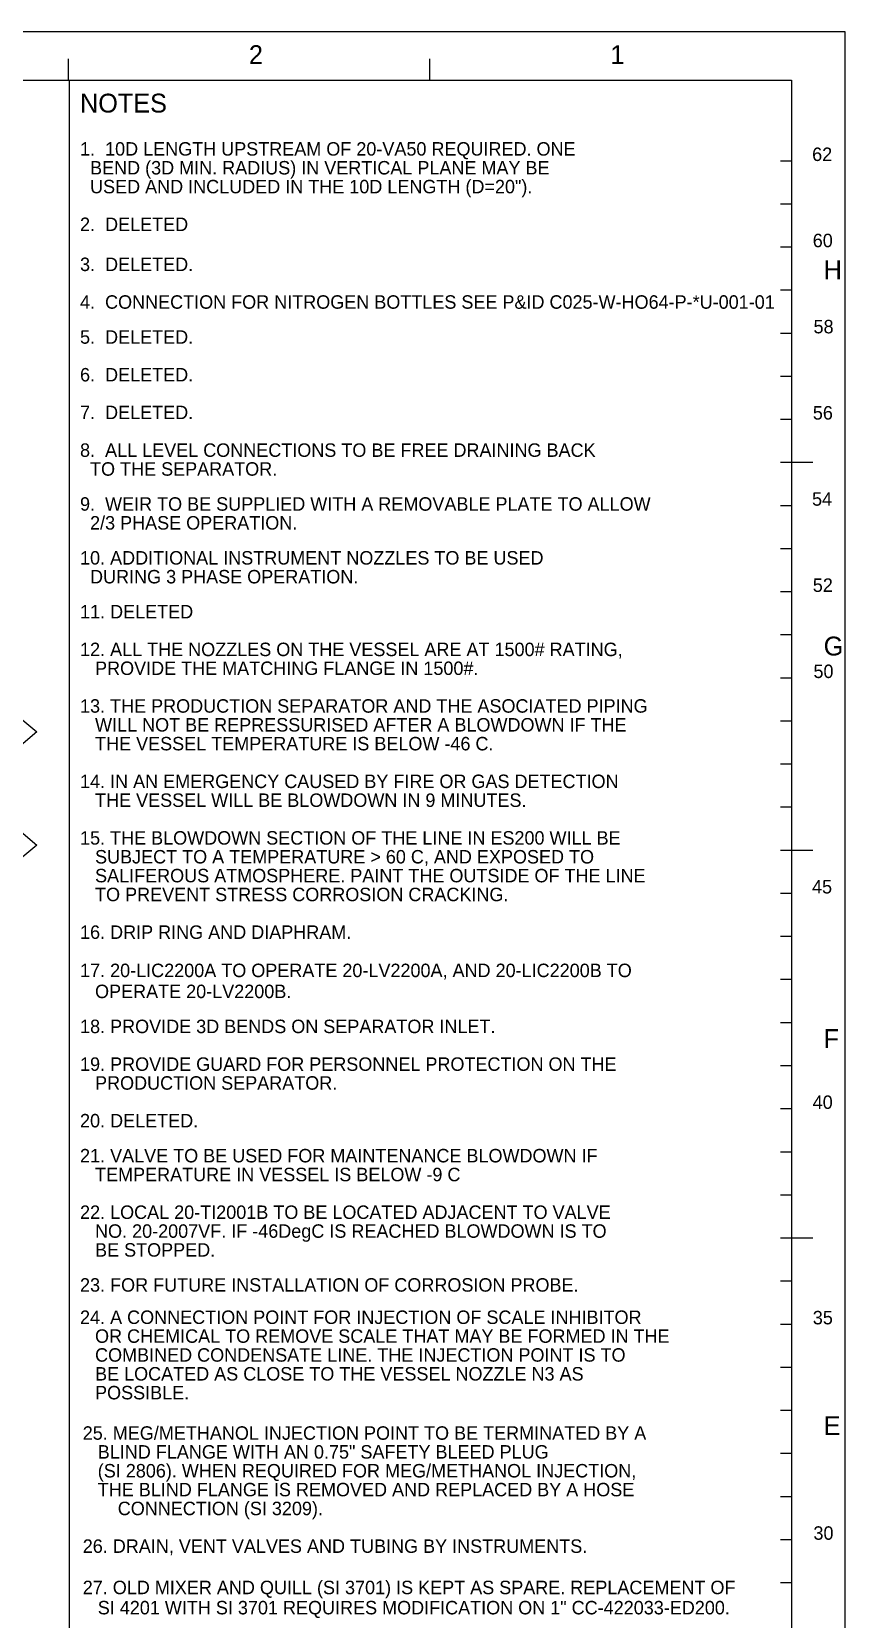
# Model space of a CAD drawing. Extents: x 0 to 840, y 0 to 594.
# Drawn here: x 689 to 840, y 299.2 to 594 of the extents above; entities that cross this region are included whole.
import ezdxf

# ---------------------------------------------------------------- set-up
doc = ezdxf.new("R2010")
doc.units = 0
for name, color, linetype in [('01-LIN-025-A', 7, 'Continuous'), ('15-LIN-025-PHAN', 7, 'Continuous'), ('35-TXT-025', 7, 'Continuous'), ('36-TXT-035', 7, 'Continuous'), ('39-TXT-100', 7, 'Continuous'), ('40-', 7, 'Continuous'), ('43-', 7, 'Continuous'), ('45-', 7, 'Continuous')]:
    doc.layers.add(name, color=color, linetype=linetype)

msp = doc.modelspace()

# ---------------------------------------------------------------- linework, layer by layer
at = {"layer": '01-LIN-025-A'}
for p, q in [((687, 466.5), (690, 464)), ((690, 464), (687, 461.5)), ((687, 445.5), (690, 443)), ((690, 443), (687, 440.5))]:
    msp.add_line(p, q, dxfattribs=at)
at = {"layer": '15-LIN-025-PHAN'}
msp.add_line((696, 585), (696, 70), dxfattribs=at)
at = {"layer": '43-'}
msp.add_lwpolyline([(0, 594), (0, 0), (840, 0), (840, 594)], close=True, dxfattribs=at)
for points in [[(695.8, 589), (695.8, 585)], [(762.88, 589), (762.88, 585)], [(830, 570), (828, 570)], [(830, 562), (828, 562)], [(830, 554), (828, 554)], [(830, 546), (828, 546)], [(830, 538), (828, 538)], [(830, 530), (828, 530)], [(830, 522), (828, 522)], [(830, 514), (828, 514)], [(834, 514), (830, 514)], [(830, 506), (828, 506)], [(830, 498), (828, 498)], [(830, 490), (828, 490)], [(830, 482), (828, 482)], [(830, 474), (828, 474)], [(830, 466), (828, 466)], [(830, 458), (828, 458)], [(830, 450), (828, 450)], [(830, 442), (828, 442)], [(834, 442), (830, 442)], [(830, 434), (828, 434)], [(830, 426), (828, 426)], [(830, 418), (828, 418)], [(830, 410), (828, 410)], [(830, 402), (828, 402)], [(830, 394), (828, 394)], [(830, 386), (828, 386)], [(830, 378), (828, 378)], [(830, 370), (828, 370)], [(834, 370), (830, 370)], [(830, 362), (828, 362)], [(830, 354), (828, 354)], [(830, 346), (828, 346)], [(830, 338), (828, 338)], [(830, 330), (828, 330)], [(830, 322), (828, 322)], [(830, 314), (828, 314)], [(830, 306), (828, 306)]]:
    msp.add_lwpolyline(points, dxfattribs=at)
at = {"layer": '45-'}
msp.add_lwpolyline([(25, 585), (830, 585), (830, 10), (25, 10)], close=True, dxfattribs=at)

# ---------------------------------------------------------------- texts
at = {"layer": '35-TXT-025'}
for s, p in [('1.  10D LENGTH UPSTREAM OF 20-VA50 REQUIRED. ONE', (698, 571)), ('  BEND (3D MIN. RADIUS) IN VERTICAL PLANE MAY BE', (698, 567.5)), ('  USED AND INCLUDED IN THE 10D LENGTH (D=20").', (698, 564)), ('2.  DELETED', (698, 557)), ('3.  DELETED.', (698, 549.57)), ('4.  CONNECTION FOR NITROGEN BOTTLES SEE P&ID C025-W-HO64-P-*U-001-01', (698, 542.57)), ('5.  DELETED.', (698, 536.07)), ('6.  DELETED.', (698, 529.07)), ('7.  DELETED.', (698, 522.07)), ('8.  ALL LEVEL CONNECTIONS TO BE FREE DRAINING BACK', (698, 515.07)), ('  TO THE SEPARATOR.', (698, 511.57)), ('9.  WEIR TO BE SUPPLIED WITH A REMOVABLE PLATE TO ALLOW', (698, 505.07)), ('  2/3 PHASE OPERATION.', (698, 501.57)), ('10. ADDITIONAL INSTRUMENT NOZZLES TO BE USED', (698, 495.07)), ('  DURING 3 PHASE OPERATION.', (698, 491.57)), ('11. DELETED', (698, 485.07)), ('12. ALL THE NOZZLES ON THE VESSEL ARE AT 1500# RATING,', (698, 478.07)), ('   PROVIDE THE MATCHING FLANGE IN 1500#.', (698, 474.57)), ('13. THE PRODUCTION SEPARATOR AND THE ASOCIATED PIPING', (698, 467.57)), ('   WILL NOT BE REPRESSURISED AFTER A BLOWDOWN IF THE', (698, 464.07)), ('   THE VESSEL TEMPERATURE IS BELOW -46 C.', (698, 460.57)), ('14. IN AN EMERGENCY CAUSED BY FIRE OR GAS DETECTION', (698, 453.57)), ('   THE VESSEL WILL BE BLOWDOWN IN 9 MINUTES.', (698, 450.07)), ('15. THE BLOWDOWN SECTION OF THE LINE IN ES200 WILL BE', (698, 443.07)), ('   SUBJECT TO A TEMPERATURE > 60 C, AND EXPOSED TO', (698, 439.57)), ('   SALIFEROUS ATMOSPHERE. PAINT THE OUTSIDE OF THE LINE', (698, 436.07)), ('   TO PREVENT STRESS CORROSION CRACKING.', (698, 432.57)), ('16. DRIP RING AND DIAPHRAM.', (698, 425.57)), ('17. 20-LIC2200A TO OPERATE 20-LV2200A, AND 20-LIC2200B TO', (698, 418.47)), ('   OPERATE 20-LV2200B.', (698, 414.57)), ('18. PROVIDE 3D BENDS ON SEPARATOR INLET.', (698, 408.07)), ('19. PROVIDE GUARD FOR PERSONNEL PROTECTION ON THE', (698, 401.07)), ('   PRODUCTION SEPARATOR.', (698, 397.57)), ('20. DELETED.', (698, 390.57)), ('21. VALVE TO BE USED FOR MAINTENANCE BLOWDOWN IF', (698, 384.07)), ('   TEMPERATURE IN VESSEL IS BELOW -9 C', (698, 380.57)), ('22. LOCAL 20-TI2001B TO BE LOCATED ADJACENT TO VALVE', (698, 373.57)), ('   NO. 20-2007VF. IF -46DegC IS REACHED BLOWDOWN IS TO', (698, 370.07)), ('   BE STOPPED.', (698, 366.57)), ('23. FOR FUTURE INSTALLATION OF CORROSION PROBE.', (698, 360.07)), ('24. A CONNECTION POINT FOR INJECTION OF SCALE INHIBITOR', (698, 354.07)), ('   OR CHEMICAL TO REMOVE SCALE THAT MAY BE FORMED IN THE', (698, 350.57)), ('   COMBINED CONDENSATE LINE. THE INJECTION POINT IS TO', (698, 347.07)), ('   BE LOCATED AS CLOSE TO THE VESSEL NOZZLE N3 AS', (698, 343.57)), ('   POSSIBLE.', (698, 340.07)), ('25. MEG/METHANOL INJECTION POINT TO BE TERMINATED BY A', (698.5, 332.57)), ('   BLIND FLANGE WITH AN 0.75" SAFETY BLEED PLUG', (698.5, 329.07)), ('   (SI 2806). WHEN REQUIRED FOR MEG/METHANOL INJECTION,', (698.5, 325.57)), ('   THE BLIND FLANGE IS REMOVED AND REPLACED BY A HOSE', (698.5, 322.07)), ('CONNECTION (SI 3209).', (705, 318.57)), ('26. DRAIN, VENT VALVES AND TUBING BY INSTRUMENTS.', (698.5, 311.57)), ('27. OLD MIXER AND QUILL (SI 3701) IS KEPT AS SPARE. REPLACEMENT OF', (698.5, 303.9)), ('   SI 4201 WITH SI 3701 REQUIRES MODIFICATION ON 1" CC-422033-ED200.', (698.5, 300.15))]:
    msp.add_text(s, height=2.5, dxfattribs=at).set_placement(p)
at = {"layer": '36-TXT-035'}
msp.add_text('NOTES', height=3.5, dxfattribs=at).set_placement((698, 579))
at = {"layer": '39-TXT-100'}
for s, p in [('62', (833.86, 570)), ('60', (833.97, 554)), ('58', (834.12, 538)), ('56', (833.99, 522)), ('54', (833.84, 506)), ('52', (833.98, 490)), ('50', (834.1, 474)), ('45', (833.84, 434)), ('40', (833.96, 394)), ('35', (833.98, 354)), ('30', (834.1, 314))]:
    msp.add_text(s, height=2.5, dxfattribs=at).set_placement(p)
at = {"layer": '40-'}
for s, p in [('2', (729.34, 588)), ('1', (796.42, 588)), ('H', (836, 548.06)), ('G', (836, 478.19)), ('F', (836, 405.31)), ('E', (836, 333.44))]:
    msp.add_text(s, height=3.5, dxfattribs=at).set_placement(p)

doc.saveas('drawing.dxf')
